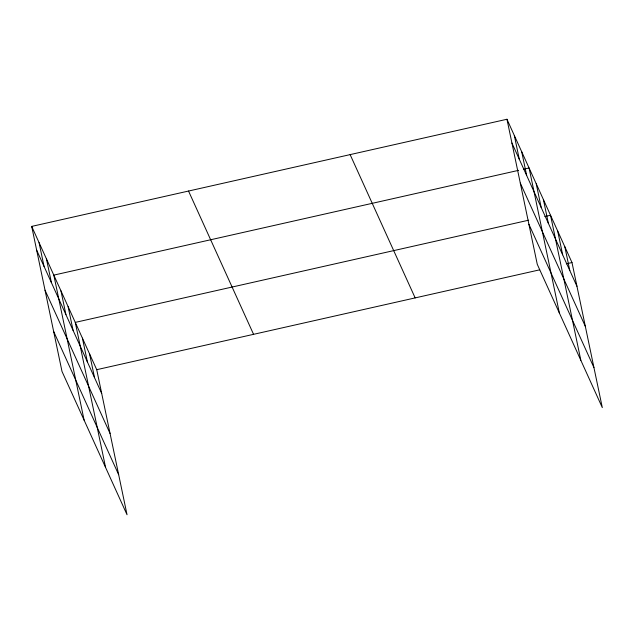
<?xml version="1.0" encoding="UTF-8"?>
<svg xmlns="http://www.w3.org/2000/svg" width="634" height="634" viewBox="0 0 634 634"><rect width="100%" height="100%" fill="white"/><g stroke="black" fill="none" stroke-linecap="round" stroke-linejoin="round"><path stroke-width="0.95" d="M31.7 226.401L96.733 369.685L127.038 514.745L62.005 371.453L31.7 226.401L506.962 119.255L571.995 262.547L602.3 407.599L537.267 264.315L506.962 119.255M518.62 170.332L53.811 275.116L84.116 420.176M523.375 169.262L529.073 167.978L559.378 313.03M528.677 220.188L75.272 322.397L105.577 467.456M544.836 216.551L550.534 215.259L580.839 360.318M96.733 369.685L539.677 269.83M566.297 263.831L571.995 262.547M511.931 143.03L576.964 286.314M520.292 183.052L585.325 326.344M528.907 224.293L593.939 367.577M350.127 154.617L415.159 297.901M188.536 191.04L253.568 334.332M36.669 250.168L101.694 393.452M45.03 290.19L110.054 433.482M53.644 331.431L118.669 474.715M564.846 246.784L569.808 270.552M557.69 231.022L562.659 254.789M543.386 199.496L548.347 223.271M536.229 183.741L541.198 207.508M521.703 151.74L526.672 175.507M514.332 135.502L519.301 159.269M89.576 353.923L94.545 377.69M82.42 338.16L87.389 361.935M68.115 306.642L73.084 330.409M60.967 290.879L65.928 314.646M46.441 258.878L51.409 282.645M39.07 242.64L44.039 266.407"/></g></svg>
